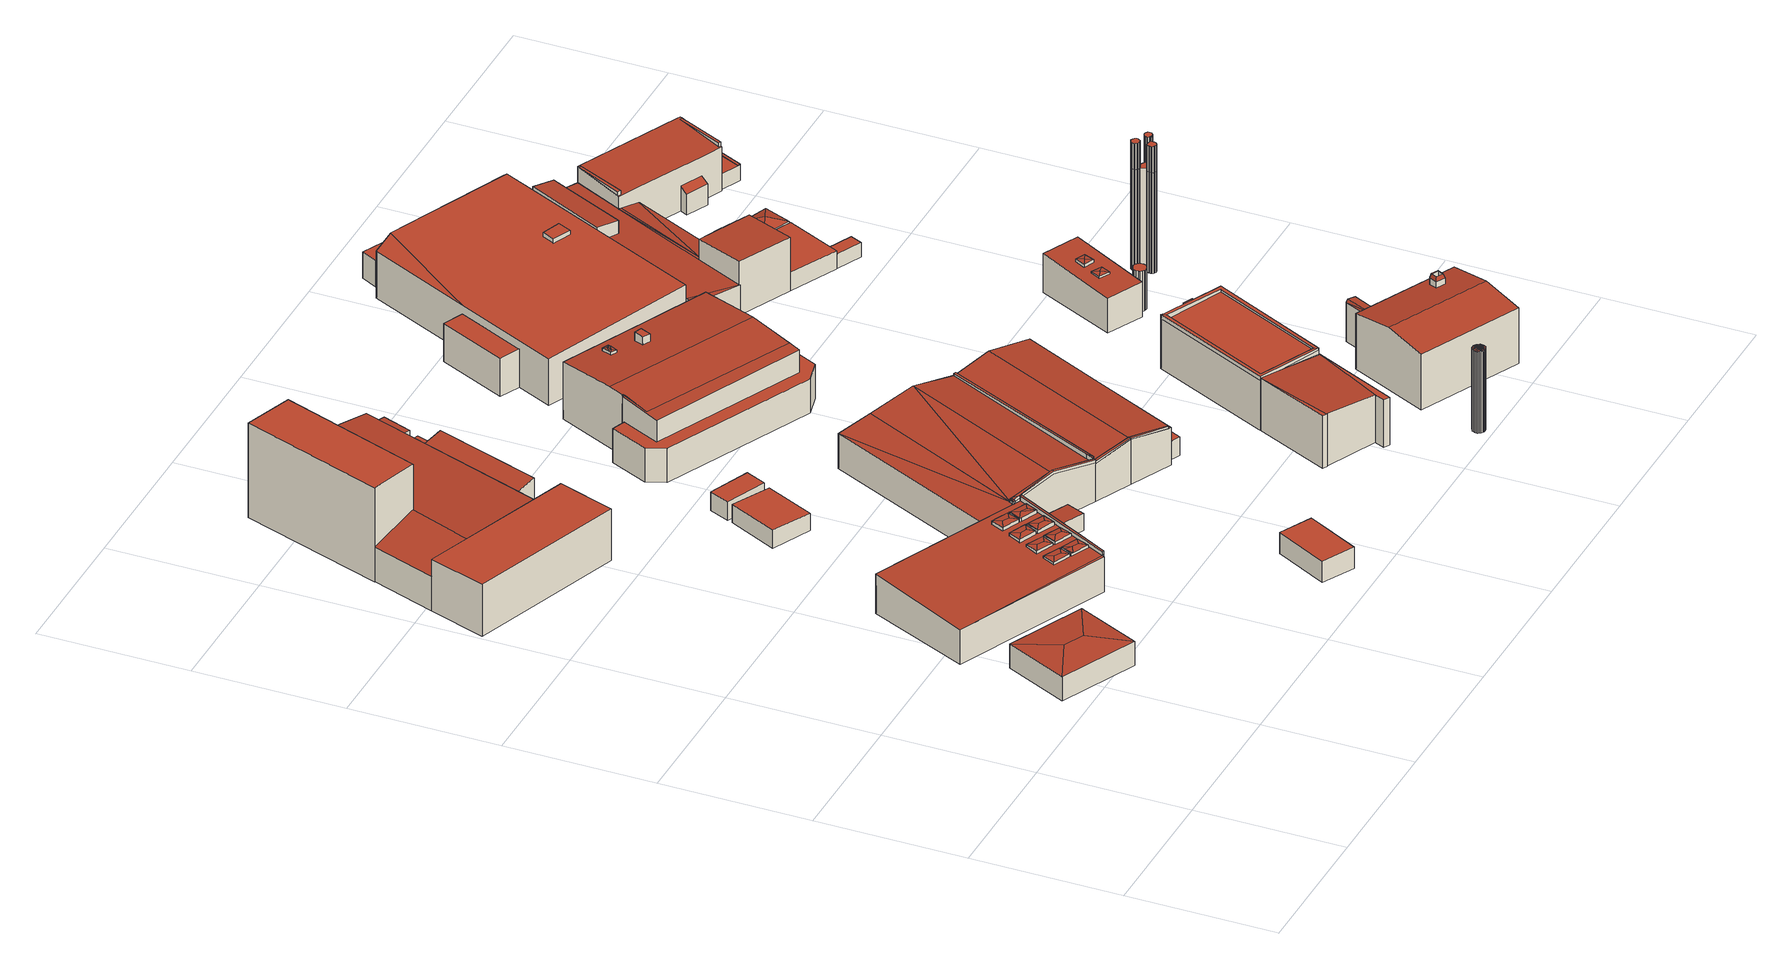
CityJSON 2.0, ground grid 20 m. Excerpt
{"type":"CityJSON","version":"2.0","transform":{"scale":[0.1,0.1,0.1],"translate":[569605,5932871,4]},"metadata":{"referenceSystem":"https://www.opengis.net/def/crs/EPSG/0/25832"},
"CityObjects":{
"building1":{"type":"Building","attributes":{"Grundfläche 2D":"107.221348","Grundhöhe NN":"5.351"},"geometry":[{"type":"Solid","lod":"3","boundaries":[[[[0,1,2]],[[0,3,4,1]],[[3,0,2,5]],[[3,5,4]],[[6,7,2,1]],[[7,8,5,2]],[[8,9,4,5]],[[9,6,1,4]],[[9,8,7,6]]]],"semantics":{"surfaces":[{"type":"RoofSurface"},{"type":"WallSurface"},{"type":"GroundSurface"}],"values":[[0,0,0,0,1,1,1,1,2]]}}]},
"building2":{"type":"Building","attributes":{"Grundfläche 2D":"346.093312","Grundhöhe NN":"5.301"},"children":["building2-1","building2-2","building2-3","building2-4","building2-5","building2-6","building2-7","building2-8","building2-9"],"geometry":[{"type":"Solid","lod":"3","boundaries":[[[[10,11,12,13,14,15,16,17,18,19]],[[20,12,11]],[[21,22,10,19,18,17,16,23,24]],[[11,10,22,25]],[[20,11,25,26]],[[12,20,26,27]],[[13,12,27,28]],[[16,15,14,13,28,23]],[[24,23,28,27,26,25,22,21]]]],"semantics":{"surfaces":[{"type":"RoofSurface"},{"type":"WallSurface"},{"type":"GroundSurface"}],"values":[[0,0,1,1,1,1,1,1,2]]}}]},
"building2-1":{"type":"BuildingInstallation","parents":["building2"],"geometry":[{"type":"MultiSurface","lod":"3","boundaries":[[[29,30,31,32,33,34,35]],[[17,36,37,12,32,31,30,29]],[[12,13,33,32]],[[33,13,14,15,16,35,34]],[[16,17,29,35]]],"semantics":{"surfaces":[{"type":"RoofSurface"},{"type":"WallSurface"}],"values":[0,1,1,1,1]}}]},
"building2-2":{"type":"BuildingInstallation","parents":["building2"],"geometry":[{"type":"MultiSurface","lod":"3","boundaries":[[[38,39,40]],[[41,40,39,42]],[[43,42,39,38]],[[41,42,43]],[[38,40,44,45]],[[45,46,43,38]],[[41,43,46,47]],[[47,44,40,41]]],"semantics":{"surfaces":[{"type":"RoofSurface"},{"type":"WallSurface"}],"values":[0,0,0,0,1,1,1,1]}}]},
"building2-3":{"type":"BuildingInstallation","parents":["building2"],"geometry":[{"type":"MultiSurface","lod":"3","boundaries":[[[48,49,50]],[[48,51,52,49]],[[51,48,50,53]],[[51,53,52]],[[50,49,54,55]],[[53,50,55,56]],[[52,53,56,57]],[[49,52,57,54]]],"semantics":{"surfaces":[{"type":"RoofSurface"},{"type":"WallSurface"}],"values":[0,0,0,0,1,1,1,1]}}]},
"building2-4":{"type":"BuildingInstallation","parents":["building2"],"geometry":[{"type":"MultiSurface","lod":"3","boundaries":[[[58,59,60]],[[58,61,62,59]],[[61,58,60,63]],[[61,63,62]],[[60,59,64,65]],[[63,60,65,66]],[[62,63,66,67]],[[59,62,67,64]]],"semantics":{"surfaces":[{"type":"RoofSurface"},{"type":"WallSurface"}],"values":[0,0,0,0,1,1,1,1]}}]},
"building2-5":{"type":"BuildingInstallation","parents":["building2"],"geometry":[{"type":"MultiSurface","lod":"3","boundaries":[[[68,69,70]],[[68,71,72,73,69]],[[74,71,68,70,75]],[[71,74,72]],[[76,77,70,69]],[[78,74,75,70,77,79]],[[72,74,78,80]],[[69,73,72,80,76]]],"semantics":{"surfaces":[{"type":"RoofSurface"},{"type":"WallSurface"}],"values":[0,0,0,0,1,1,1,1]}}]},
"building2-6":{"type":"BuildingInstallation","parents":["building2"],"geometry":[{"type":"MultiSurface","lod":"3","boundaries":[[[81,82,83]],[[84,85,86,87,81]],[[81,87,82]],[[88,86,85]],[[88,82,87,86]],[[89,90,81,83]],[[90,91,92,85,84,81]],[[93,88,85,92]],[[89,83,82,88,93,94]]],"semantics":{"surfaces":[{"type":"RoofSurface"},{"type":"WallSurface"}],"values":[0,0,0,0,0,1,1,1,1]}}]},
"building2-7":{"type":"BuildingInstallation","parents":["building2"],"geometry":[{"type":"MultiSurface","lod":"3","boundaries":[[[95,96,97]],[[98,99,100,101,102,95]],[[95,102,96]],[[103,101,100]],[[104,96,102,101,103]],[[95,97,105,106]],[[106,107,108,100,99,98,95]],[[109,103,100,108]],[[109,110,105,97,96,104,103]]],"semantics":{"surfaces":[{"type":"RoofSurface"},{"type":"WallSurface"}],"values":[0,0,0,0,0,1,1,1,1]}}]},
"building2-8":{"type":"BuildingInstallation","parents":["building2"],"geometry":[{"type":"MultiSurface","lod":"3","boundaries":[[[111,112,113]],[[114,115,116,111]],[[111,116,112]],[[117,118,115]],[[118,116,115]],[[117,112,116,118]],[[111,113,119,120]],[[120,121,114,111]],[[115,114,121,122]],[[123,117,115,122]],[[119,113,112,117,123,124]]],"semantics":{"surfaces":[{"type":"RoofSurface"},{"type":"WallSurface"}],"values":[0,0,0,0,0,0,1,1,1,1,1]}}]},
"building2-9":{"type":"BuildingInstallation","parents":["building2"],"geometry":[{"type":"MultiSurface","lod":"3","boundaries":[[[125,126,127]],[[128,129,125]],[[129,130,125]],[[125,130,126]],[[131,132,130,129]],[[133,132,131]],[[133,126,130,132]],[[128,125,127,134,135]],[[135,136,137,131,129,128]],[[137,138,133,131]],[[133,138,134,127,126]]],"semantics":{"surfaces":[{"type":"RoofSurface"},{"type":"WallSurface"}],"values":[0,0,0,0,0,0,0,1,1,1,1]}}]},
"building3":{"type":"Building","attributes":{"Grundfläche 2D":"791.396914","Grundhöhe NN":"4.729"},"geometry":[{"type":"Solid","lod":"3","boundaries":[[[[139,140,141,142]],[[143,144,145,146]],[[147,148,149,150,151]],[[152,153,154,155,156]],[[157,156,155,158,159,160]],[[142,141,161,162]],[[139,142,162,163]],[[140,139,163,164]],[[145,154,165,166,146]],[[143,146,166,167]],[[144,143,167,168]],[[155,154,145,144,168,169,158]],[[147,157,170,171,148]],[[149,148,171,172]],[[152,156,151,150,149,172,173,153]],[[151,156,157,147]],[[154,153,173,165]],[[140,164,160,159,158,169,161,141]],[[157,160,164,170]],[[169,168,167,166,165,173,172,171,170,164,163,162,161]]]],"semantics":{"surfaces":[{"type":"RoofSurface"},{"type":"WallSurface"},{"type":"GroundSurface"}],"values":[[0,0,0,0,0,1,1,1,1,1,1,1,1,1,1,1,1,1,1,2]]}}]},
"building4":{"type":"Building","attributes":{"Grundfläche 2D":"42.606522","Grundhöhe NN":"5.362"},"geometry":[{"type":"Solid","lod":"3","boundaries":[[[[174,175,176,177]],[[178,179,177,176]],[[179,180,174,177]],[[180,181,175,174]],[[181,178,176,175]],[[181,180,179,178]]]],"semantics":{"surfaces":[{"type":"RoofSurface"},{"type":"WallSurface"},{"type":"GroundSurface"}],"values":[[0,1,1,1,1,2]]}}]},
"building5":{"type":"Building","attributes":{"Grundfläche 2D":"39.007136","Grundhöhe NN":"5.592"},"geometry":[{"type":"Solid","lod":"3","boundaries":[[[[182,183,184,185]],[[186,187,185,184]],[[187,188,182,185]],[[188,189,183,182]],[[189,186,184,183]],[[189,188,187,186]]]],"semantics":{"surfaces":[{"type":"RoofSurface"},{"type":"WallSurface"},{"type":"GroundSurface"}],"values":[[0,1,1,1,1,2]]}}]},
"building6":{"type":"Building","attributes":{"Grundfläche 2D":"15.131353","Grundhöhe NN":"5.678"},"geometry":[{"type":"Solid","lod":"3","boundaries":[[[[190,191,192,193]],[[194,195,193,192]],[[195,196,190,193]],[[196,197,191,190]],[[197,194,192,191]],[[197,196,195,194]]]],"semantics":{"surfaces":[{"type":"RoofSurface"},{"type":"WallSurface"},{"type":"GroundSurface"}],"values":[[0,1,1,1,1,2]]}}]},
"building7":{"type":"Building","attributes":{"Grundfläche 2D":"17.639083","Grundhöhe NN":"5.494"},"geometry":[{"type":"Solid","lod":"3","boundaries":[[[[198,199,200,201]],[[202,203,201,200]],[[203,204,198,201]],[[204,205,199,198]],[[205,202,200,199]],[[205,204,203,202]]]],"semantics":{"surfaces":[{"type":"RoofSurface"},{"type":"WallSurface"},{"type":"GroundSurface"}],"values":[[0,1,1,1,1,2]]}}]},
"building8":{"type":"Building","attributes":{"Grundfläche 2D":"51.747147","Grundhöhe NN":"5.079"},"geometry":[{"type":"Solid","lod":"3","boundaries":[[[[206,207,208,209]],[[210,211,212,213]],[[209,208,214,215]],[[207,206,216,217]],[[208,207,217,214]],[[210,209,215,218,211]],[[212,211,218,219]],[[213,212,219,220]],[[209,210,213,220,216,206]],[[217,216,220,219,218,215,214]]]],"semantics":{"surfaces":[{"type":"RoofSurface"},{"type":"WallSurface"},{"type":"GroundSurface"}],"values":[[0,0,1,1,1,1,1,1,1,2]]}}]},
"building9":{"type":"Building","attributes":{"Grundfläche 2D":"125.042716","Grundhöhe NN":"5.408"},"children":["building9-1"],"geometry":[{"type":"Solid","lod":"3","boundaries":[[[[221,222,223,224]],[[225,226,223]],[[223,226,227,224]],[[228,221,224]],[[229,225,223,222,230,231]],[[232,233,234,228,224,227,226,225,229,235]],[[221,228,234,236]],[[222,221,236,230]],[[233,232,235,229,231,230,236,234]]]],"semantics":{"surfaces":[{"type":"RoofSurface"},{"type":"WallSurface"},{"type":"GroundSurface"}],"values":[[0,0,0,0,1,1,1,1,2]]}}]},
"building9-1":{"type":"BuildingInstallation","parents":["building9"],"geometry":[{"type":"MultiSurface","lod":"3","boundaries":[[[237,238,239,240]],[[241,239,238]],[[239,241,242]],[[238,237,225,226]],[[243,244,239,242,224,245]],[[224,242,241,238,226,227]],[[239,244,243,245]],[[240,239,245,223]],[[237,240,223,225]]],"semantics":{"surfaces":[{"type":"RoofSurface"},{"type":"WallSurface"}],"values":[0,0,0,1,1,1,1,1,1]}}]},
"building10":{"type":"Building","attributes":{"Grundfläche 2D":"654.977453","Grundhöhe NN":"5.476"},"children":["building10-1","building10-2","building10-3"],"geometry":[{"type":"Solid","lod":"3","boundaries":[[[[246,247,248,249,250,251,252,253]],[[249,248,247,254,255,256,257,258]],[[224,259,228]],[[227,226,225,18,260,224]],[[260,261,224]],[[224,261,262,259]],[[259,262,261,263,264,265,266]],[[267,259,266]],[[268,269,270,271]],[[268,271,272,273]],[[269,268,273,274]],[[270,269,274,275]],[[247,246,276,277]],[[255,254,247,277,278]],[[270,275,279,258,257,256,255,278,272,271]],[[280,250,249,258,279]],[[281,282,283,225,226,227,224,228,284,285]],[[18,225,283,286]],[[261,260,287,276,246,263]],[[260,18,286,287]],[[264,263,246,253]],[[251,266,265,264,253,252]],[[266,251,250,267]],[[267,250,280,288,259]],[[228,259,288,284]],[[279,275,274,273,272,278,277,276,287,286,283,282,281,285,284,288,280]]]],"semantics":{"surfaces":[{"type":"RoofSurface"},{"type":"WallSurface"},{"type":"GroundSurface"}],"values":[[0,0,0,0,0,0,0,0,0,1,1,1,1,1,1,1,1,1,1,1,1,1,1,1,1,2]]}}]},
"building10-1":{"type":"BuildingInstallation","parents":["building10"],"geometry":[{"type":"MultiSurface","lod":"3","boundaries":[[[289,290,291,292,293]],[[294,295,293,292]],[[265,252,253,264]],[[264,253,246,263]],[[247,292,291,263,246]],[[247,254,294,292]],[[254,296,295,294]],[[296,248,252,265,289,293,295]]],"semantics":{"surfaces":[{"type":"RoofSurface"},{"type":"WallSurface"}],"values":[0,0,1,1,1,1,1,1]}}]},
"building10-2":{"type":"BuildingInstallation","parents":["building10"],"geometry":[{"type":"MultiSurface","lod":"3","boundaries":[[[238,297,241]],[[297,242,241]],[[237,298,299,238]],[[299,297,238]],[[299,300,301,297]],[[302,303,304,300]],[[304,301,300]],[[302,305,306,307,303]],[[225,237,238,241,242,224,227,226]],[[225,18,298,237]],[[18,260,299,298]],[[302,300,299,260,261,263,291,305]],[[291,290,306,305]],[[262,308,224,242,297,301,304,303,307,309,310]]],"semantics":{"surfaces":[{"type":"RoofSurface"},{"type":"WallSurface"}],"values":[0,0,0,0,0,0,0,0,1,1,1,1,1,1]}}]},
"building10-3":{"type":"BuildingInstallation","parents":["building10"],"geometry":[{"type":"MultiSurface","lod":"3","boundaries":[[[311,312,313,314]],[[311,315,316,312]],[[317,318,311,314]],[[309,307,315,311,318]],[[307,306,316,315]],[[266,313,312,316,306,290,289,265]],[[266,317,314,313]]],"semantics":{"surfaces":[{"type":"RoofSurface"},{"type":"WallSurface"}],"values":[0,0,1,1,1,1,1]}}]},
"building11":{"type":"Building","attributes":{"Grundfläche 2D":"127.029776","Grundhöhe NN":"5.336"},"geometry":[{"type":"Solid","lod":"3","boundaries":[[[[319,320,321,322,323,324,325,326,327,328,329]],[[330,331,332,333,334,335,336,337]],[[323,338,339,324]],[[328,327,340,341]],[[329,328,341,342]],[[319,329,342,343]],[[320,319,343,344]],[[321,320,344,345]],[[322,321,345,346]],[[323,322,346,338]],[[337,336,335,347,348]],[[330,337,348,349]],[[326,332,331,330,349,340,327]],[[332,326,325,333]],[[333,325,324,334]],[[334,324,339,347,335]],[[338,346,345,344,343,342,341,340,349,348,347,339]]]],"semantics":{"surfaces":[{"type":"RoofSurface"},{"type":"WallSurface"},{"type":"GroundSurface"}],"values":[[0,0,1,1,1,1,1,1,1,1,1,1,1,1,1,1,2]]}}]},
"building12":{"type":"Building","attributes":{"Grundfläche 2D":"339.753851","Grundhöhe NN":"5.245"},"children":["building12-1","building12-2"],"geometry":[{"type":"Solid","lod":"3","boundaries":[[[[350,351,352,353,354]],[[335,334,354,353,330,337,336]],[[355,356,357,358]],[[330,353,352,359,360]],[[337,330,360,361]],[[335,336,337,361,362]],[[334,335,362,363]],[[350,354,334,363,364]],[[357,365,359,352,351,350,364,366,358]],[[355,358,366,367]],[[356,355,367,368]],[[357,356,368,365]],[[360,359,365,368,367,366,364,363,362,361]]]],"semantics":{"surfaces":[{"type":"RoofSurface"},{"type":"WallSurface"},{"type":"GroundSurface"}],"values":[[0,0,0,1,1,1,1,1,1,1,1,1,2]]}}]},
"building12-1":{"type":"BuildingInstallation","parents":["building12"],"geometry":[{"type":"MultiSurface","lod":"3","boundaries":[[[369,370,371,372]],[[370,369,373,374]],[[375,371,370,374,376]],[[375,377,372,371]],[[377,373,369,372]]],"semantics":{"surfaces":[{"type":"RoofSurface"},{"type":"WallSurface"}],"values":[0,1,1,1,1]}}]},
"building12-2":{"type":"BuildingInstallation","parents":["building12"],"geometry":[{"type":"MultiSurface","lod":"3","boundaries":[[[378,379,380,381]],[[382,381,380,383]],[[384,385,383,380,379]],[[386,387,385]],[[387,383,385]],[[388,387,386]],[[389,382,387,388]],[[382,383,387]],[[381,390,391,379,378]],[[384,379,391,392,386,385]],[[392,393,388,386]],[[389,388,393,390,381,382]]],"semantics":{"surfaces":[{"type":"RoofSurface"},{"type":"WallSurface"}],"values":[0,0,0,0,0,0,0,0,1,1,1,1]}}]},
"building13":{"type":"Building","attributes":{"Grundfläche 2D":"103.215641","Grundhöhe NN":"5.420"},"geometry":[{"type":"Solid","lod":"3","boundaries":[[[[394,395,396,397,398]],[[399,394,398,400]],[[401,396,395,402]],[[403,398,397,396,404]],[[400,398,403,405]],[[399,400,405,406]],[[394,399,406,407]],[[395,394,407,408]],[[402,395,408,409]],[[401,402,409,410]],[[396,401,410,404]],[[405,403,404,410,409,408,407,406]]]],"semantics":{"surfaces":[{"type":"RoofSurface"},{"type":"WallSurface"},{"type":"GroundSurface"}],"values":[[0,0,0,1,1,1,1,1,1,1,1,2]]}}]},
"building14":{"type":"Building","attributes":{"Grundfläche 2D":"29.905216","Grundhöhe NN":"4.881"},"geometry":[{"type":"Solid","lod":"3","boundaries":[[[[411,412,413,414]],[[415,416,414,413]],[[416,417,411,414]],[[417,418,412,411]],[[418,415,413,412]],[[418,417,416,415]]]],"semantics":{"surfaces":[{"type":"RoofSurface"},{"type":"WallSurface"},{"type":"GroundSurface"}],"values":[[0,1,1,1,1,2]]}}]},
"building15":{"type":"Building","attributes":{"Grundfläche 2D":"2.171096","Grundhöhe NN":"5.551"},"geometry":[{"type":"Solid","lod":"3","boundaries":[[[[419,420,421]],[[419,422,420]],[[419,421,423]],[[419,423,424]],[[419,424,425]],[[419,425,426]],[[419,426,427]],[[419,427,428]],[[419,428,429]],[[419,429,430]],[[419,430,431]],[[419,431,432]],[[419,432,433]],[[419,433,434]],[[419,434,435]],[[419,435,436]],[[419,436,437]],[[419,437,438]],[[419,438,439]],[[419,439,440]],[[419,440,441]],[[419,441,442]],[[419,442,443]],[[419,443,422]],[[444,445,421,420]],[[446,447,441,440]],[[448,444,420,422]],[[447,449,442,441]],[[449,450,443,442]],[[450,448,422,443]],[[445,451,423,421]],[[451,452,424,423]],[[452,453,425,424]],[[453,454,426,425]],[[454,455,427,426]],[[455,456,428,427]],[[456,457,429,428]],[[457,458,430,429]],[[458,459,431,430]],[[459,460,432,431]],[[460,461,433,432]],[[461,462,434,433]],[[462,463,435,434]],[[463,464,436,435]],[[464,465,437,436]],[[465,466,438,437]],[[466,467,439,438]],[[467,446,440,439]],[[466,465,464,463,462,461,460,459,458,457,456,455,454,453,452,451,445,444,448,450,449,447,446,467]]]],"semantics":{"surfaces":[{"type":"RoofSurface"},{"type":"WallSurface"},{"type":"GroundSurface"}],"values":[[0,0,0,0,0,0,0,0,0,0,0,0,0,0,0,0,0,0,0,0,0,0,0,0,1,1,1,1,1,1,1,1,1,1,1,1,1,1,1,1,1,1,1,1,1,1,1,1,2]]}}]},
"building16":{"type":"Building","attributes":{"Grundfläche 2D":"164.965698","Grundhöhe NN":"5.397"},"geometry":[{"type":"Solid","lod":"3","boundaries":[[[[468,469,470,471,472,473,474]],[[475,469,468,476,473,472,477]],[[478,479,480,481]],[[482,483,484,485]],[[486,487,470,469]],[[487,488,489,472,471,470]],[[474,473,481,480]],[[468,474,480,479]],[[476,468,479,478]],[[476,478,481,473]],[[490,491,492,475,477,472,489]],[[492,486,469,475]],[[486,492,403,493]],[[487,486,493,494]],[[484,495,496,497,489,488,487,494,498,485]],[[492,491,490,489,497,499,403]],[[482,485,498,500]],[[483,482,500,501]],[[484,483,501,495]],[[499,497,496,495,501,500,498,494,493,403]]]],"semantics":{"surfaces":[{"type":"RoofSurface"},{"type":"WallSurface"},{"type":"GroundSurface"}],"values":[[0,0,0,0,1,1,1,1,1,1,1,1,1,1,1,1,1,1,1,2]]}}]},
"building17":{"type":"Building","attributes":{"Grundfläche 2D":"750.480980","Grundhöhe NN":"5.009"},"children":["building17-1"],"geometry":[{"type":"Solid","lod":"3","boundaries":[[[[502,503,504,505,506,507,508,509,510]],[[511,506,505]],[[512,513,514,515,516]],[[513,512,517,518]],[[508,507,519,520]],[[502,510,509,508,520,521]],[[516,505,504,503,502,521,522,517,512]],[[505,516,523,524,511]],[[507,506,511,524,519]],[[514,513,525,526]],[[515,514,526,527]],[[515,527,523,516]],[[518,517,522,528]],[[513,518,528,525]],[[521,520,519,524,523,527,526,525,528,522]]]],"semantics":{"surfaces":[{"type":"RoofSurface"},{"type":"WallSurface"},{"type":"GroundSurface"}],"values":[[0,0,0,0,1,1,1,1,1,1,1,1,1,1,2]]}}]},
"building17-1":{"type":"BuildingInstallation","parents":["building17"],"geometry":[{"type":"MultiSurface","lod":"3","boundaries":[[[529,530,531,532]],[[532,531,533,534]],[[529,532,534,535]],[[530,529,535,536]],[[531,530,536,533]]],"semantics":{"surfaces":[{"type":"RoofSurface"},{"type":"WallSurface"}],"values":[0,1,1,1,1]}}]},
"building18":{"type":"Building","attributes":{"Grundfläche 2D":"177.650800","Grundhöhe NN":"5.560"},"children":["building18-1"],"geometry":[{"type":"Solid","lod":"3","boundaries":[[[[537,538,539,540]],[[537,540,541,542]],[[538,537,542,543,544,545]],[[539,538,545,546]],[[541,540,539,546,547]],[[542,541,547,543]],[[546,545,544,543,547]]]],"semantics":{"surfaces":[{"type":"RoofSurface"},{"type":"WallSurface"},{"type":"GroundSurface"}],"values":[[0,0,1,1,1,1,2]]}}]},
"building18-1":{"type":"BuildingInstallation","parents":["building18"],"geometry":[{"type":"MultiSurface","lod":"3","boundaries":[[[548,549,550,551]],[[549,552,553,550]],[[554,548,551,555]],[[552,554,555,553]],[[556,557,558,559]],[[554,552,559,558]],[[549,556,559,552]],[[557,548,554,558]],[[556,549,548,557]],[[551,550,560,561]],[[561,562,555,551]],[[553,555,562,563]],[[563,560,550,553]]],"semantics":{"surfaces":[{"type":"RoofSurface"},{"type":"WallSurface"}],"values":[0,0,0,0,0,1,1,1,1,1,1,1,1]}}]},
"building19":{"type":"Building","attributes":{"Grundfläche 2D":"5.569375","Grundhöhe NN":"5.607"},"geometry":[{"type":"Solid","lod":"3","boundaries":[[[[564,565,566,567]],[[564,567,568]],[[564,568,569]],[[568,567,566,570,571]],[[569,568,571,572]],[[565,564,569,572,573]],[[566,565,573,570]],[[571,570,573,572]]]],"semantics":{"surfaces":[{"type":"RoofSurface"},{"type":"WallSurface"},{"type":"GroundSurface"}],"values":[[0,0,0,1,1,1,1,2]]}}]},
"building20":{"type":"Building","attributes":{"Grundfläche 2D":"266.076047","Grundhöhe NN":"5.509"},"geometry":[{"type":"Solid","lod":"3","boundaries":[[[[574,575,576,577]],[[578,579,580]],[[581,580,579,582,583,584,585,586,587]],[[588,579,578]],[[589,590,581,587]],[[591,592,593,594,595]],[[583,575,574,585,584]],[[583,596,576,575]],[[596,586,577,576]],[[586,585,574,577]],[[588,578,597,598]],[[579,588,598,599]],[[582,579,599,600]],[[601,596,583,582,600,602]],[[603,589,587,586,596,601,604]],[[590,589,603,605]],[[581,590,605,606]],[[595,580,581,591]],[[591,581,606,607,592]],[[593,592,607,608]],[[578,580,595,594,593,608,609,597]],[[603,604,601,602,600,599,598,597,609,608,607,606,605]]]],"semantics":{"surfaces":[{"type":"RoofSurface"},{"type":"WallSurface"},{"type":"GroundSurface"}],"values":[[0,0,0,0,0,0,1,1,1,1,1,1,1,1,1,1,1,1,1,1,1,2]]}}]},
"building21":{"type":"Building","attributes":{"Grundfläche 2D":"64.710616","Grundhöhe NN":"5.451"},"children":["building21-1","building21-2"],"geometry":[{"type":"Solid","lod":"3","boundaries":[[[[610,611,612,613]],[[614,615,616,617,618,619,620,621,622,623,624,625,626,627,628,629,630,631,632,633]],[[634,635,613,612]],[[635,636,610,613]],[[636,637,611,610]],[[637,634,612,611]],[[638,639,624,623]],[[640,638,623,622]],[[639,641,625,624]],[[641,642,626,625]],[[642,643,627,626]],[[643,644,628,627]],[[644,645,629,628]],[[645,646,630,629]],[[646,647,631,630]],[[647,648,632,631]],[[648,649,633,632]],[[649,650,614,633]],[[650,651,615,614]],[[651,652,616,615]],[[652,653,617,616]],[[653,654,618,617]],[[654,655,619,618]],[[655,656,620,619]],[[656,657,621,620]],[[657,640,622,621]],[[637,636,635,634]],[[647,646,645,644,643,642,641,639,638,640,657,656,655,654,653,652,651,650,649,648]]]],"semantics":{"surfaces":[{"type":"RoofSurface"},{"type":"WallSurface"},{"type":"GroundSurface"}],"values":[[0,0,1,1,1,1,1,1,1,1,1,1,1,1,1,1,1,1,1,1,1,1,1,1,1,1,2,2]]}}]},
"building21-1":{"type":"BuildingInstallation","parents":["building21"],"geometry":[{"type":"MultiSurface","lod":"3","boundaries":[[[658,659,660]],[[660,659,661]],[[662,659,658]],[[661,659,662]],[[663,658,660,664]],[[662,658,663,665]],[[665,666,661,662]],[[666,664,660,661]]],"semantics":{"surfaces":[{"type":"RoofSurface"},{"type":"WallSurface"}],"values":[0,0,0,0,1,1,1,1]}}]},
"building21-2":{"type":"BuildingInstallation","parents":["building21"],"geometry":[{"type":"MultiSurface","lod":"3","boundaries":[[[667,668,669]],[[669,668,670]],[[671,668,667]],[[670,668,671]],[[672,673,667,669]],[[673,674,671,667]],[[670,671,674,675]],[[672,669,670,675]]],"semantics":{"surfaces":[{"type":"RoofSurface"},{"type":"WallSurface"}],"values":[0,0,0,0,1,1,1,1]}}]},
"building22":{"type":"Building","attributes":{"Grundfläche 2D":"40.794300","Grundhöhe NN":"5.493"},"geometry":[{"type":"Solid","lod":"3","boundaries":[[[[578,676,677]],[[578,677,588]],[[598,597,578,588]],[[609,678,677,676]],[[678,598,588,677]],[[597,609,676,578]],[[597,598,678,609]]]],"semantics":{"surfaces":[{"type":"RoofSurface"},{"type":"WallSurface"},{"type":"GroundSurface"}],"values":[[0,0,1,1,1,1,2]]}}]},
"building23":{"type":"Building","attributes":{"Grundfläche 2D":"60.547042","Grundhöhe NN":"5.497"},"geometry":[{"type":"Solid","lod":"3","boundaries":[[[[679,680,681,682,683,684]],[[680,679,685,608]],[[681,680,608,607]],[[682,681,607,686]],[[683,682,686,687]],[[684,683,687,688]],[[679,684,688,685]],[[688,687,686,607,608,685]]]],"semantics":{"surfaces":[{"type":"RoofSurface"},{"type":"WallSurface"},{"type":"GroundSurface"}],"values":[[0,1,1,1,1,1,1,2]]}}]},
"building24":{"type":"Building","attributes":{"Grundfläche 2D":"6.741898","Grundhöhe NN":"5.497"},"geometry":[{"type":"Solid","lod":"3","boundaries":[[[[689,690,691,692]],[[693,694,692,691]],[[694,695,689,692]],[[695,696,690,689]],[[696,693,691,690]],[[696,695,694,693]]]],"semantics":{"surfaces":[{"type":"RoofSurface"},{"type":"WallSurface"},{"type":"GroundSurface"}],"values":[[0,1,1,1,1,2]]}}]},
"building25":{"type":"Building","attributes":{"Grundfläche 2D":"3.997721","Grundhöhe NN":"5.671"},"children":["building25-1","building25-2","building25-3"],"geometry":[{"type":"Solid","lod":"3","boundaries":[[[[697,698,699,700,701,702,703,704,705,706,707,708,709,710,711,712,713,714,715,716,717,718,719,720,721,722,723,724,725,726,727,728,729,730,731,732,733,734,735,736,737,738,739,740,741,742,743,744,745,746,747,748,749,750,751]],[[752,753,701,700]],[[753,754,702,701]],[[755,752,700,699]],[[754,756,703,702]],[[756,757,704,703]],[[757,758,705,704]],[[758,759,706,705]],[[759,760,707,706]],[[760,761,708,707]],[[761,762,709,708]],[[762,763,710,709]],[[763,764,711,710]],[[764,765,712,711]],[[765,766,713,712]],[[766,767,714,713]],[[767,768,715,714]],[[768,769,716,715]],[[769,770,717,716]],[[770,771,718,717]],[[771,772,719,718]],[[772,773,720,719]],[[773,774,721,720]],[[774,775,722,721]],[[775,776,723,722]],[[776,777,724,723]],[[777,778,779,726,725,724]],[[779,780,727,726]],[[780,781,728,727]],[[781,782,729,728]],[[782,783,730,729]],[[783,784,731,730]],[[784,785,732,731]],[[785,786,733,732]],[[786,787,734,733]],[[787,788,735,734]],[[788,789,736,735]],[[789,790,737,736]],[[790,791,738,737]],[[791,792,739,738]],[[792,793,740,739]],[[793,794,741,740]],[[794,795,742,741]],[[795,796,743,742]],[[796,797,744,743]],[[797,798,745,744]],[[798,799,746,745]],[[799,800,747,746]],[[800,801,748,747]],[[801,802,749,748]],[[802,803,750,749]],[[803,804,751,750]],[[804,805,697,751]],[[805,806,698,697]],[[806,755,699,698]],[[796,795,794,793,792,791,790,789,788,787,786,785,784,783,782,781,780,779,778,777,776,775,774,773,772,771,770,769,768,767,766,765,764,763,762,761,760,759,758,757,756,754,753,752,755,806,805,804,803,802,801,800,799,798,797]]]],"semantics":{"surfaces":[{"type":"RoofSurface"},{"type":"WallSurface"},{"type":"GroundSurface"}],"values":[[0,1,1,1,1,1,1,1,1,1,1,1,1,1,1,1,1,1,1,1,1,1,1,1,1,1,1,1,1,1,1,1,1,1,1,1,1,1,1,1,1,1,1,1,1,1,1,1,1,1,1,1,1,1,1,2]]}}]},
"building25-1":{"type":"BuildingInstallation","parents":["building25"],"geometry":[{"type":"MultiSurface","lod":"3","boundaries":[[[807,808,809,810,811,812,813,814,815,816,817,818,819,820,821,822,823,824,825,826]],[[728,729,812,811]],[[726,727,810,809]],[[727,728,811,810]],[[729,730,813,812]],[[730,731,814,813]],[[731,732,815,814]],[[732,733,816,815]],[[733,734,817,816]],[[734,735,818,817]],[[735,736,819,818]],[[736,737,820,819]],[[737,738,821,820]],[[738,739,822,821]],[[739,740,823,822]],[[740,741,824,823]],[[741,742,825,824]],[[742,743,826,825]],[[743,744,807,826]],[[744,827,808,807]],[[809,808,827,726]]],"semantics":{"surfaces":[{"type":"RoofSurface"},{"type":"WallSurface"}],"values":[0,1,1,1,1,1,1,1,1,1,1,1,1,1,1,1,1,1,1,1,1]}}]},
"building25-2":{"type":"BuildingInstallation","parents":["building25"],"geometry":[{"type":"MultiSurface","lod":"3","boundaries":[[[828,829,830,831,832,833,834,835,836,837,838,839,840,841,842,843,844,845,846,847]],[[835,834,714,715]],[[833,832,712,713]],[[834,833,713,714]],[[836,835,715,716]],[[837,836,716,717]],[[838,837,717,718]],[[839,838,718,719]],[[840,839,719,720]],[[841,840,720,721]],[[842,841,721,722]],[[843,842,722,723]],[[844,843,723,724]],[[845,844,724,848]],[[846,845,848,849]],[[847,846,849,850]],[[828,847,850,708]],[[829,828,708,709]],[[830,829,709,710]],[[831,830,710,711]],[[832,831,711,712]]],"semantics":{"surfaces":[{"type":"RoofSurface"},{"type":"WallSurface"}],"values":[0,1,1,1,1,1,1,1,1,1,1,1,1,1,1,1,1,1,1,1,1]}}]},
"building25-3":{"type":"BuildingInstallation","parents":["building25"],"geometry":[{"type":"MultiSurface","lod":"3","boundaries":[[[851,852,853,854,855,856,857,858,859,860,861,862,863,864,865,866,867,868,869,870]],[[854,853,703,704]],[[853,852,702,703]],[[855,854,704,705]],[[856,855,705,706]],[[857,856,706,707]],[[858,857,707,871]],[[859,858,871,872]],[[860,859,872,745]],[[861,860,745,746]],[[862,861,746,747]],[[863,862,747,748]],[[864,863,748,749]],[[865,864,749,750]],[[866,865,750,751]],[[867,866,751,697]],[[868,867,697,698]],[[869,868,698,699]],[[870,869,699,700]],[[851,870,700,701]],[[852,851,701,702]]],"semantics":{"surfaces":[{"type":"RoofSurface"},{"type":"WallSurface"}],"values":[0,1,1,1,1,1,1,1,1,1,1,1,1,1,1,1,1,1,1,1,1]}}]},
"building26":{"type":"Building","attributes":{"Grundfläche 2D":"15.139705","Grundhöhe NN":"5.497"},"geometry":[{"type":"Solid","lod":"3","boundaries":[[[[873,874,875]],[[873,876,874]],[[873,875,877]],[[873,877,876]],[[878,879,875,874]],[[879,880,877,875]],[[880,881,876,877]],[[881,878,874,876]],[[881,880,879,878]]]],"semantics":{"surfaces":[{"type":"RoofSurface"},{"type":"WallSurface"},{"type":"GroundSurface"}],"values":[[0,0,0,0,1,1,1,1,2]]}}]},
"building27":{"type":"Building","attributes":{"Grundfläche 2D":"148.987706","Grundhöhe NN":"5.385"},"children":["building27-1","building27-2","building27-3"],"geometry":[{"type":"Solid","lod":"3","boundaries":[[[[882,883,884,885,886,887,888]],[[889,890,891,892,893,894,895,896,897,898,899]],[[900,901,902,903]],[[904,905,901,900,906]],[[907,908,909,910]],[[911,885,884,883,912,913]],[[886,885,911,914]],[[886,914,915,887]],[[916,917,891,890,889,899,905,904,918]],[[893,892,891,917,919]],[[908,920,921,896,895,894,893,919,922,909]],[[883,882,888,923,905,899,898,897]],[[896,921,912,883,897]],[[902,887,915,924,903]],[[906,900,903,924,925]],[[904,906,925,918]],[[887,902,901,905,923,888]],[[910,909,922,926]],[[907,910,926,927]],[[908,907,927,920]],[[920,927,926,922,919,917,916,918,925,924,915,914,911,913,912,921]]]],"semantics":{"surfaces":[{"type":"RoofSurface"},{"type":"WallSurface"},{"type":"GroundSurface"}],"values":[[0,0,0,0,0,1,1,1,1,1,1,1,1,1,1,1,1,1,1,1,2]]}}]},
"building27-1":{"type":"BuildingInstallation","parents":["building27"],"geometry":[{"type":"MultiSurface","lod":"3","boundaries":[[[923,928,929,930,931,932]],[[923,888,882,928]],[[882,933,929,928]],[[933,884,930,929]],[[884,885,931,930]],[[932,931,885,886]],[[886,887,888,923,932]]],"semantics":{"surfaces":[{"type":"RoofSurface"},{"type":"WallSurface"}],"values":[0,1,1,1,1,1,1]}}]},
"building27-2":{"type":"BuildingInstallation","parents":["building27"],"geometry":[{"type":"MultiSurface","lod":"3","boundaries":[[[934,899,889,935]],[[936,897,934,935]],[[899,934,897,898]],[[889,936,935]]],"semantics":{"surfaces":[{"type":"RoofSurface"},{"type":"WallSurface"}],"values":[0,1,1,1]}}]},
"building27-3":{"type":"BuildingInstallation","parents":["building27"],"geometry":[{"type":"MultiSurface","lod":"3","boundaries":[[[890,891,937,938]],[[938,937,892,939]],[[938,939,890]],[[891,892,937]]],"semantics":{"surfaces":[{"type":"RoofSurface"},{"type":"WallSurface"}],"values":[0,1,1,1]}}]}
},
"vertices":[
[230,240,52],[248,182,48],[288,268,48],[202,253,52],[144,230,48],[184,315,48],[248,182,14],[288,268,14],[184,315,14],[144,230,14],
[229,507,69],[169,372,62],[382,283,62],[385,282,62],[401,319,64],[413,346,66],[443,413,69],[441,414,69],[433,417,69],[387,438,69],[380,279,62],[433,417,13],[229,507,13],[443,413,13],[441,414,13],[169,372,13],[380,279,13],[382,283,13],[385,282,13],
[441,414,76],[398,320,70],[398,319,70],[382,283,67],[385,282,67],[401,319,70],[443,413,76],[398,320,64],[398,319,64],
[339,326,67],[350,331,68],[346,343,67],[370,332,67],[359,326,68],[363,316,67],[346,343,64],[339,326,63],[363,316,63],[370,332,64],
[374,385,72],[370,397,71],[362,380,71],[383,381,72],[394,387,71],[386,370,71],[370,397,67],[362,380,66],[386,370,66],[394,387,67],
[362,358,70],[358,370,69],[350,353,69],[371,353,70],[382,359,69],[374,343,69],[358,370,66],[350,353,65],[374,343,65],[382,359,66],
[386,413,74],[382,425,73],[375,408,73],[395,409,74],[406,415,73],[392,421,73],[399,398,73],[398,398,73],[382,425,68],[375,408,68],[399,398,68],[398,398,68],[406,415,68],
[377,342,69],[385,358,69],[384,359,69],[378,341,69],[401,331,69],[398,342,71],[389,346,71],[408,348,69],[384,359,66],[377,342,65],[378,341,65],[401,331,65],[408,348,66],[385,358,66],
[389,369,71],[397,385,71],[396,386,71],[390,368,71],[409,360,71],[413,358,71],[410,369,72],[401,373,72],[420,375,71],[403,383,71],[396,386,67],[389,369,66],[390,368,66],[413,358,66],[420,375,67],[397,385,67],
[401,397,73],[409,413,73],[408,414,73],[402,396,73],[425,386,73],[413,401,74],[433,403,73],[422,397,74],[408,414,68],[401,397,68],[402,396,68],[425,386,68],[433,403,68],[409,413,68],
[370,326,67],[373,331,67],[372,331,67],[365,315,67],[366,314,67],[377,319,68],[389,304,67],[386,315,68],[396,321,67],[372,331,64],[365,315,63],[366,314,63],[389,304,63],[396,321,64],
[350,1193,36],[321,1203,38],[307,1164,38],[336,1154,36],[216,842,80],[242,918,80],[32,992,80],[6,916,80],[194,1248,140],[129,1271,140],[62,1079,140],[124,1058,140],[126,1057,140],[124,1058,76],[63,1079,56],[32,992,56],[93,970,76],[126,1057,76],[194,1248,76],[223,925,56],[240,973,56],[321,1203,56],[307,1164,7],[336,1154,7],[350,1193,7],[321,1203,7],[32,992,7],[6,916,7],[216,842,7],[242,918,7],[223,925,7],[194,1248,7],[129,1271,7],[62,1079,7],[63,1079,7],
[307,674,40],[360,649,38],[391,715,38],[338,740,40],[391,715,14],[338,740,14],[307,674,14],[360,649,14],
[540,28,46],[577,99,46],[534,121,46],[497,50,46],[534,121,16],[497,50,16],[540,28,16],[577,99,16],
[485,352,41],[498,378,39],[450,401,39],[438,375,41],[450,401,17],[438,375,17],[485,352,17],[498,378,17],
[394,723,41],[406,750,41],[351,773,41],[339,746,41],[351,773,15],[339,746,15],[394,723,15],[406,750,15],
[314,1107,39],[325,1139,39],[301,1147,39],[290,1115,39],[290,1115,55],[240,973,55],[268,964,60],[317,1106,60],[301,1147,11],[290,1115,11],[314,1107,11],[325,1139,11],[240,973,11],[268,964,11],[317,1106,11],
[495,672,63],[387,438,63],[430,419,69],[434,424,69],[431,418,69],[433,422,69],[433,423,69],[539,650,71],[431,418,14],[387,438,14],[430,419,14],[433,423,14],[434,424,14],[539,650,14],[433,422,14],[495,672,14],
[431,418,73],[433,422,73],[433,424,73],[430,419,73],[433,423,73],[434,424,74],[433,425,69],[433,425,73],[433,424,69],
[551,365,68],[600,342,79],[602,345,79],[706,571,79],[657,594,68],[657,592,68],[553,369,68],[552,368,68],[654,317,68],[658,315,68],[661,323,68],[712,432,68],[765,544,68],[598,621,82],[435,420,69],[491,393,82],[492,396,82],[551,365,69],[552,368,69],[553,369,69],[657,592,69],[657,594,69],[681,314,41],[732,424,41],[712,432,41],[661,323,41],[661,323,15],[681,314,15],[732,424,15],[712,432,15],[551,365,15],[600,342,15],[658,315,15],[765,544,15],[657,594,15],[433,423,15],[433,422,15],[431,418,15],[539,650,15],[434,424,15],[433,417,15],[435,420,15],[598,621,15],
[553,369,71],[552,368,71],[551,365,71],[600,342,80],[602,345,80],[654,317,71],[655,319,71],[655,319,68],
[435,423,74],[433,417,73],[435,420,73],[442,416,75],[437,423,74],[491,393,86],[493,396,86],[492,396,86],[551,365,73],[552,368,73],[550,369,74],[437,423,70],[550,369,70],[493,396,82],
[554,379,76],[553,369,76],[657,592,73],[654,593,73],[550,369,76],[552,368,76],[654,593,70],[554,379,70],
[388,845,61],[592,751,61],[623,758,61],[670,859,61],[647,870,61],[607,784,61],[599,768,61],[395,862,61],[419,914,61],[401,921,61],[378,870,61],[421,918,97],[419,914,96],[395,862,92],[599,768,93],[607,784,94],[405,879,93],[422,914,97],[423,917,97],[647,870,13],[607,784,13],[419,914,13],[401,921,13],[378,870,13],[388,845,13],[592,751,13],[623,758,13],[670,859,13],[405,879,13],[423,917,13],[421,918,13],
[669,919,93],[588,956,92],[465,1013,92],[429,937,99],[634,843,99],[636,955,62],[596,973,62],[588,956,62],[628,938,62],[465,1013,12],[421,918,12],[423,917,12],[405,879,12],[607,784,12],[669,919,12],[588,956,12],[628,938,12],[636,955,12],[596,973,12],
[548,949,106],[538,953,106],[532,940,106],[542,935,106],[548,949,94],[538,953,94],[532,940,95],[536,950,94],[542,935,95],
[508,978,97],[504,980,97],[506,974,98],[513,976,97],[511,972,98],[506,974,99],[502,976,98],[500,970,98],[498,966,98],[503,968,99],[506,962,98],[508,966,98],[513,976,93],[504,980,93],[498,966,94],[506,962,94],
[730,147,88],[800,115,81],[854,210,81],[773,248,87],[770,249,88],[730,146,88],[724,149,88],[802,97,81],[794,101,81],[770,249,14],[854,210,14],[724,149,14],[730,146,14],[730,147,14],[800,115,14],[794,101,14],[802,97,14],
[483,1102,63],[510,1089,63],[552,1181,63],[525,1193,63],[552,1181,9],[525,1193,9],[483,1102,9],[510,1089,9],
[872,13,134],[874,5,131],[876,6,131],[872,5,131],[878,7,131],[879,9,131],[880,11,131],[880,13,131],[880,15,131],[879,17,131],[878,19,131],[876,20,131],[874,21,131],[872,21,131],[870,21,131],[868,20,131],[866,19,131],[865,17,131],[864,15,131],[864,13,131],[864,11,131],[865,9,131],[866,7,131],[868,6,131],[870,5,131],[874,5,16],[876,6,16],[865,9,16],[866,7,16],[872,5,16],[868,6,16],[870,5,16],[878,7,16],[879,9,16],[880,11,16],[880,13,16],[880,15,16],[879,17,16],[878,19,16],[876,20,16],[874,21,16],[872,21,16],[870,21,16],[868,20,16],[866,19,16],[865,17,16],[864,15,16],[864,13,16],[864,11,16],
[851,216,90],[853,211,90],[929,370,90],[848,407,90],[844,410,90],[846,403,90],[922,367,90],[770,249,90],[775,251,90],[771,252,90],[775,251,84],[851,216,87],[922,367,86],[846,403,84],[904,396,80],[891,402,80],[885,390,80],[898,384,80],[853,211,87],[929,370,87],[848,407,84],[844,410,84],[842,405,84],[771,252,84],[770,249,84],[853,211,14],[929,370,14],[885,390,14],[848,407,14],[844,410,14],[898,384,14],[771,252,14],[904,396,14],[891,402,14],
[822,1242,82],[818,1244,82],[711,1295,78],[659,1320,76],[552,1181,76],[487,1041,76],[688,953,82],[755,1098,82],[804,1203,82],[617,1320,76],[711,1295,47],[721,1317,47],[649,1352,47],[638,1330,47],[659,1320,47],[818,1244,47],[828,1266,47],[487,1041,10],[688,953,10],[822,1242,10],[818,1244,10],[659,1320,10],[617,1320,10],[721,1317,10],[649,1352,10],[638,1330,10],[828,1266,10],
[734,1122,87],[742,1140,87],[718,1150,86],[710,1133,86],[718,1150,80],[710,1133,80],[734,1122,81],[742,1140,81],
[1046,80,103],[1071,132,94],[933,198,94],[908,145,103],[883,92,94],[1021,27,94],[1021,27,16],[1046,80,16],[1071,132,16],[933,198,16],[883,92,16],
[1018,132,112],[1022,140,112],[1022,142,106],[1016,131,106],[1031,135,112],[1034,136,106],[1027,127,112],[1028,125,106],[1022,140,103],[1018,132,103],[1027,127,103],[1031,135,103],[1022,142,96],[1016,131,98],[1028,125,98],[1034,136,96],
[968,197,75],[979,192,73],[995,226,73],[984,231,75],[982,232,71],[966,198,71],[995,226,16],[982,232,16],[966,198,16],[979,192,16],
[787,1083,79],[836,1188,79],[806,1202,84],[757,1097,84],[781,974,58],[838,1105,59],[777,975,58],[747,910,58],[870,1172,59],[836,1188,61],[795,1101,61],[787,1083,61],[757,1097,63],[689,952,63],[841,1104,59],[683,939,63],[747,909,58],[747,910,91],[819,876,91],[849,942,87],[807,962,87],[777,975,87],[806,1202,63],[781,974,15],[841,1104,15],[838,1105,15],[870,1172,15],[806,1202,15],[836,1188,15],[683,939,15],[757,1097,15],[747,909,15],[747,910,15],[819,876,15],[849,942,15],[807,962,15],
[935,474,64],[985,579,70],[936,602,70],[887,497,64],[959,480,72],[960,483,72],[960,485,72],[960,488,72],[958,490,72],[956,492,72],[954,493,72],[951,493,72],[949,492,72],[946,491,72],[945,489,72],[944,486,72],[944,483,72],[944,481,72],[946,479,72],[948,477,72],[950,476,72],[953,476,72],[955,477,72],[958,478,72],[936,602,15],[887,497,15],[935,474,15],[985,579,15],[946,491,15],[945,489,15],[949,492,15],[944,486,15],[944,483,15],[944,481,15],[946,479,15],[948,477,15],[950,476,15],[953,476,15],[955,477,15],[958,478,15],[959,480,15],[960,483,15],[960,485,15],[960,488,15],[958,490,15],[956,492,15],[954,493,15],[951,493,15],
[931,547,72],[941,551,73],[938,561,72],[951,555,72],[945,541,72],[931,547,68],[938,561,68],[945,541,68],[951,555,68],
[919,522,69],[929,526,70],[925,535,69],[939,528,69],[933,515,69],[925,535,67],[919,522,66],[933,515,66],[939,528,67],
[807,962,55],[867,1092,55],[867,1092,15],
[831,950,41],[849,942,41],[819,876,41],[884,845,41],[918,919,41],[835,958,41],[831,950,15],[884,845,15],[918,919,15],[835,958,15],
[920,829,35],[927,845,35],[893,861,35],[886,845,35],[893,861,15],[886,845,15],[920,829,15],[927,845,15],
[1049,512,159],[1049,514,159],[1049,515,159],[1049,517,159],[1047,518,159],[1046,519,159],[1045,519,159],[1043,519,159],[1042,518,159],[1040,517,159],[1040,516,159],[1031,521,159],[1031,523,159],[1030,525,159],[1029,526,159],[1028,527,159],[1026,528,159],[1025,528,159],[1023,527,159],[1022,527,159],[1021,525,159],[1020,524,159],[1020,522,159],[1020,520,159],[1021,519,159],[1022,518,159],[1024,517,159],[1026,517,159],[1029,508,159],[1029,507,159],[1028,507,159],[1026,507,159],[1024,507,159],[1023,506,159],[1022,504,159],[1022,503,159],[1022,501,159],[1022,499,159],[1023,498,159],[1025,497,159],[1026,496,159],[1028,496,159],[1030,497,159],[1031,498,159],[1032,500,159],[1032,501,159],[1032,503,159],[1032,504,159],[1040,511,159],[1041,510,159],[1042,509,159],[1044,509,159],[1046,509,159],[1047,510,159],[1048,511,159],[1049,517,17],[1047,518,17],[1046,519,17],[1049,515,17],[1045,519,17],[1043,519,17],[1042,518,17],[1040,517,17],[1040,516,17],[1031,521,17],[1031,523,17],[1030,525,17],[1029,526,17],[1028,527,17],[1026,528,17],[1025,528,17],[1023,527,17],[1022,527,17],[1021,525,17],[1020,524,17],[1020,522,17],[1020,520,17],[1021,519,17],[1022,518,17],[1024,517,17],[1026,517,17],[1029,508,17],[1029,507,17],[1028,507,17],[1026,507,17],[1024,507,17],[1023,506,17],[1022,504,17],[1022,503,17],[1022,501,17],[1022,499,17],[1023,498,17],[1025,497,17],[1026,496,17],[1028,496,17],[1030,497,17],[1031,498,17],[1032,500,17],[1032,501,17],[1032,503,17],[1032,504,17],[1040,511,17],[1041,510,17],[1042,509,17],[1044,509,17],[1046,509,17],[1047,510,17],[1048,511,17],[1049,512,17],[1049,514,17],
[1032,504,196],[1031,506,196],[1029,507,196],[1028,507,196],[1026,507,196],[1024,507,196],[1023,506,196],[1022,504,196],[1022,503,196],[1022,501,196],[1022,499,196],[1023,498,196],[1025,497,196],[1026,496,196],[1028,496,196],[1030,497,196],[1031,498,196],[1032,500,196],[1032,501,196],[1032,503,196],[1031,506,159],
[1031,521,196],[1031,523,196],[1030,525,196],[1029,526,196],[1028,527,196],[1026,528,196],[1025,528,196],[1023,527,196],[1022,527,196],[1021,525,196],[1020,524,196],[1020,522,196],[1020,520,196],[1021,519,196],[1022,518,196],[1024,517,196],[1026,517,196],[1027,517,196],[1029,518,196],[1030,520,196],[1027,517,159],[1029,518,159],[1030,520,159],
[1047,518,196],[1046,519,196],[1045,519,196],[1043,519,196],[1042,518,196],[1040,517,196],[1040,516,196],[1039,514,196],[1039,513,196],[1040,511,196],[1041,510,196],[1042,509,196],[1044,509,196],[1046,509,196],[1047,510,196],[1048,511,196],[1049,512,196],[1049,514,196],[1049,515,196],[1049,517,196],[1039,514,159],[1039,513,159],
[908,947,48],[919,921,41],[934,958,41],[882,937,41],[898,971,41],[919,921,15],[934,958,15],[898,971,15],[882,937,15],
[1015,1102,35],[986,1039,36],[1011,1027,36],[1014,1026,36],[1044,1091,35],[1032,1097,35],[1016,1104,35],[1013,1106,82],[873,1171,82],[870,1172,82],[839,1107,76],[838,1105,76],[867,1092,76],[956,1050,76],[985,1037,76],[986,1039,76],[1015,1102,82],[1016,1104,82],[1030,1115,42],[1023,1101,42],[1032,1097,37],[1039,1111,37],[1014,1105,37],[1016,1104,38],[1021,1119,37],[951,1040,43],[956,1050,49],[926,1064,49],[921,1054,43],[1014,1026,14],[986,1039,14],[1011,1027,14],[1044,1091,14],[1032,1097,14],[1013,1106,14],[870,1172,14],[1014,1105,14],[838,1105,14],[956,1050,14],[985,1037,14],[926,1064,14],[1016,1104,37],[1039,1111,14],[1021,1119,14],[921,1054,14],[951,1040,14],
[1015,1102,37],[1040,1090,37],[1011,1027,37],[1014,1026,37],[1044,1091,37],[1040,1090,35],
[986,1039,82],[983,1040,82],[983,1040,76],
[839,1107,82],[843,1105,82],[843,1105,76]
]}
